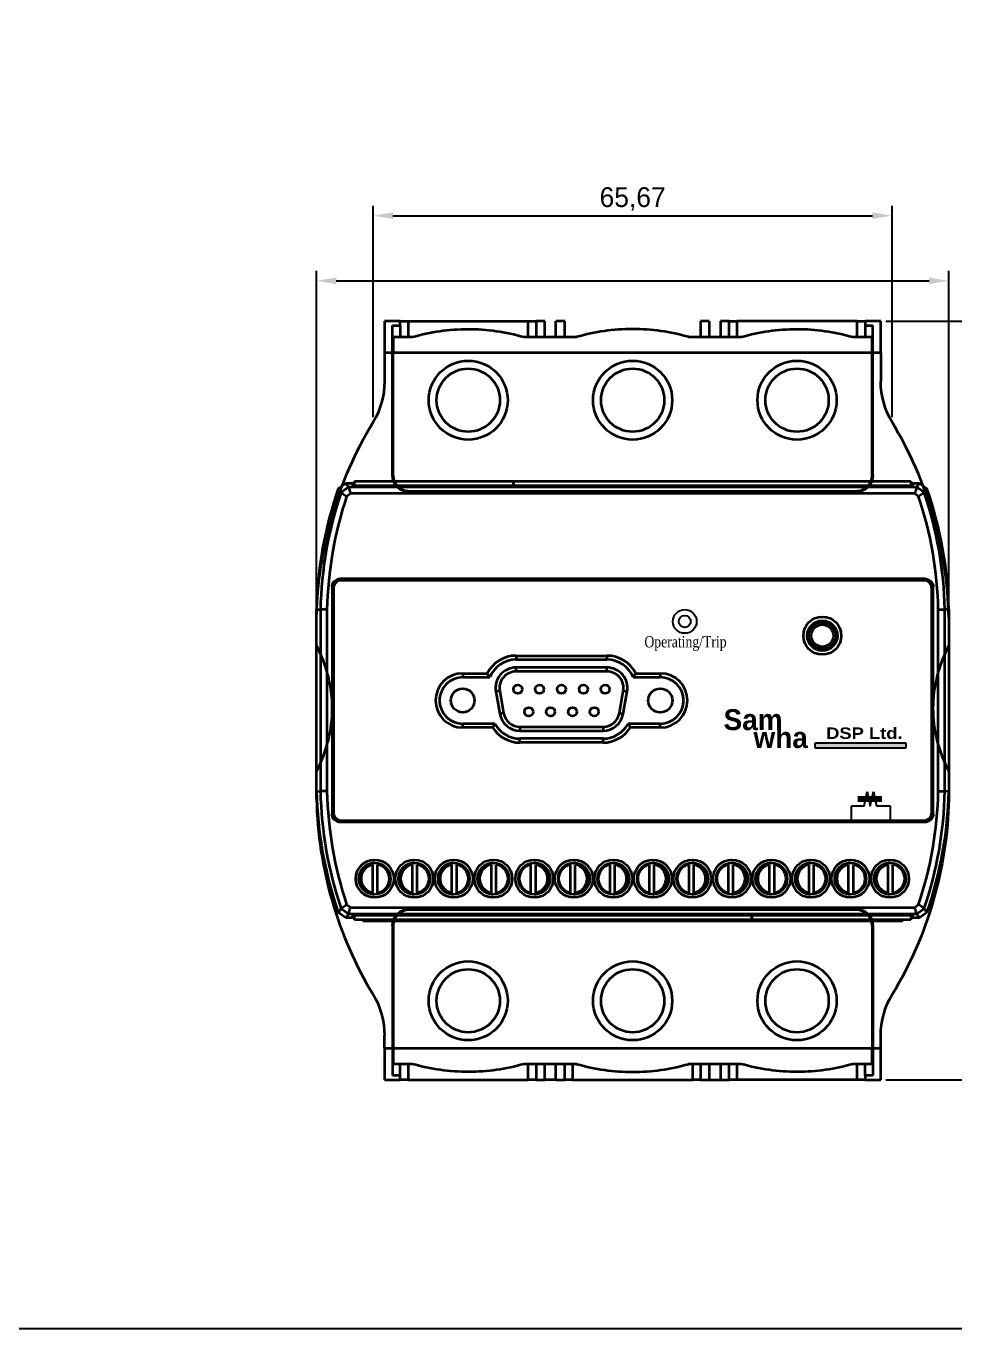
# Model space of a CAD drawing. Header units: millimetres. Extents: x 77 to 917, y 105 to 1108.
# Drawn here: x 497.3 to 614.9, y 428.2 to 593.1 of the extents above; entities that cross this region are included whole.
import ezdxf
from ezdxf.enums import TextEntityAlignment as Align

# ---------------------------------------------------------------- set-up
doc = ezdxf.new("R2010")
doc.units = ezdxf.units.MM
doc.linetypes.add('CENTER', pattern=[2, 1.25, -0.25, 0.25, -0.25])
for name, color, linetype in [('02___PRT_ALL_AXES', 7, 'Continuous'), ('03___PRT_ALL_CURVES', 7, 'Continuous'), ('1', 1, 'CENTER'), ('3', 3, 'Continuous'), ('4', 133, 'Continuous'), ('40', 4, 'Continuous'), ('55', 5, 'Continuous'), ('도면층1', 7, 'Continuous')]:
    doc.layers.add(name, color=color, linetype=linetype)
doc.styles.add('SS', font='batang.ttc', dxfattribs={"width": 0.8})
doc.styles.get("Standard").update_dxf_attribs({"font": 'BareunDotumPro1.ttf'})
doc.dimstyles.new('ISO-25', dxfattribs={"dimtxt": 2.5, "dimasz": 2.5, "dimexe": 1.25, "dimexo": 0.625, "dimtad": 1, "dimtxsty": 'Standard', "dimcen": 2.5, "dimadec": 0, "dimazin": 0, "dimtfac": 1, "dimtmove": 0, "dimatfit": 3, "dimfxl": 0, "dimarcsym": 0})

# ---------------------------------------------------------------- blocks, each defined once
blk = doc.blocks.new('*D12')
at = {"color": 0, "lineweight": -2}
for p, q in [((606.11, 555.72), (629.33, 555.72)), ((628.08, 462.22), (628.08, 553.22)), ((606.11, 459.72), (629.33, 459.72))]:
    blk.add_line(p, q, dxfattribs=at)
at = {"color": 0}
for points in [[(628.5, 553.22), (627.66, 553.22), (628.08, 555.72)], [(627.66, 462.22), (628.5, 462.22), (628.08, 459.72)]]:
    blk.add_solid(points, dxfattribs=at)
at = {"layer": 'Defpoints', "color": 0}
for p in [(605.48, 555.72), (628.08, 555.72), (605.48, 459.72)]:
    blk.add_point(p, dxfattribs=at)
at = {"color": 0, "insert": (626.2, 507.72), "char_height": 2.5, "attachment_point": 5, "rotation": 90}
blk.add_mtext('96', dxfattribs=at)
blk = doc.blocks.new('*D20')
at = {"color": 0, "lineweight": -2}
for p, q in [((541.24, 543.56), (541.24, 570.31)), ((543.74, 569.06), (604.42, 569.06)), ((606.92, 543.56), (606.92, 570.31))]:
    blk.add_line(p, q, dxfattribs=at)
at = {"color": 0}
for points in [[(543.74, 569.48), (543.74, 568.65), (541.24, 569.06)], [(604.42, 568.65), (604.42, 569.48), (606.92, 569.06)]]:
    blk.add_solid(points, dxfattribs=at)
at = {"layer": 'Defpoints', "color": 0}
for p in [(606.92, 569.06), (541.24, 542.94), (606.92, 542.94)]:
    blk.add_point(p, dxfattribs=at)
at = {"color": 0, "insert": (574.08, 571.18), "char_height": 2.5, "attachment_point": 5}
blk.add_mtext('65,67', dxfattribs=at)

msp = doc.modelspace()

# ---------------------------------------------------------------- hatches: boundary and pattern name
msp.add_hatch(color=5).paths.add_polyline_path([(597.157, 501.685), (597.157, 502.338), (608.627, 502.338), (608.627, 501.685)])

# ---------------------------------------------------------------- linework, layer by layer
for p, q in [((534.08, 519.842), (534.08, 562.073)), ((536.58, 560.823), (611.58, 560.823)), ((614.08, 519.842), (614.08, 562.073)), ((602.555, 495.524), (605.589, 495.524)), ((602.555, 495.266), (605.589, 495.266)), ((602.555, 495.007), (605.589, 495.007)), ((603.371, 494.331), (603.761, 496.2)), ((603.761, 496.2), (604.151, 494.331)), ((604.151, 494.331), (604.541, 496.2)), ((604.541, 496.2), (604.931, 494.331)), ((603.371, 494.331), (601.773, 494.331)), ((606.708, 494.331), (604.931, 494.331))]:
    msp.add_line(p, q)
at = {"color": 0, "linetype": 'ByBlock', "lineweight": 35}
for p, q in [((536.841, 534.545), (537.785, 535.217)), ((538.14, 534.721), (537.193, 534.042)), ((537.785, 535.217), (538.89, 535.217)), ((610.021, 534.721), (538.139, 534.721)), ((538.531, 535.217), (538.701, 534.878)), ((609.46, 534.878), (538.701, 534.878)), ((538.89, 535.467), (559.015, 535.467)), ((538.89, 534.878), (538.89, 535.467)), ((559.015, 535.467), (559.015, 534.878)), ((559.018, 535.467), (609.268, 535.467)), ((559.018, 534.878), (559.018, 535.467)), ((609.268, 535.467), (609.268, 534.878)), ((609.268, 535.217), (610.375, 535.217)), ((609.629, 535.217), (609.46, 534.878)), ((610.967, 534.042), (610.021, 534.721)), ((610.375, 535.217), (611.319, 534.545)), ((538.405, 533.893), (537.892, 533.525)), ((609.755, 533.893), (538.405, 533.893)), ((610.268, 533.525), (609.755, 533.893)), ((611.105, 523.091), (537.056, 523.091)), ((537.056, 523.091), (537.08, 523.067)), ((611.08, 523.067), (537.08, 523.067)), ((610.93, 522.917), (537.23, 522.917)), ((611.105, 523.091), (611.08, 523.067)), ((536.056, 522.091), (536.056, 493.342)), ((536.056, 522.091), (536.08, 522.067)), ((536.08, 522.067), (536.08, 493.366)), ((536.23, 521.917), (536.23, 493.517)), ((611.93, 493.517), (611.93, 521.917)), ((612.105, 522.091), (612.08, 522.067)), ((612.08, 493.366), (612.08, 522.067)), ((612.105, 493.342), (612.105, 522.091)), ((534.08, 496.217), (534.08, 519.217)), ((534.08, 519.217), (534.576, 519.211)), ((534.576, 519.211), (534.576, 496.222)), ((535.404, 519.211), (534.576, 519.211)), ((535.404, 519.196), (535.404, 496.237)), ((612.756, 519.211), (613.584, 519.211)), ((612.756, 496.237), (612.756, 519.196)), ((614.08, 519.217), (613.584, 519.211)), ((613.584, 496.222), (613.584, 519.211)), ((614.08, 519.217), (614.08, 496.217)), ((559.33, 513.387), (559.33, 512.887)), ((559.33, 513.387), (570.83, 513.387)), ((559.33, 512.887), (570.83, 512.887)), ((570.83, 513.387), (570.83, 512.887)), ((552.58, 511.152), (552.58, 510.652)), ((552.58, 511.152), (555.679, 511.152)), ((559.33, 511.387), (559.33, 511.887)), ((570.83, 511.887), (559.33, 511.887)), ((570.83, 511.387), (559.33, 511.387)), ((570.83, 511.387), (570.83, 511.887)), ((574.481, 511.152), (577.58, 511.152)), ((577.58, 511.152), (577.58, 510.652)), ((552.58, 510.652), (555.999, 510.652)), ((574.161, 510.652), (577.58, 510.652)), ((557.262, 508.922), (556.77, 508.835)), ((556.77, 508.835), (557.263, 506.035)), ((557.262, 508.922), (557.756, 506.122)), ((572.405, 506.122), (572.898, 508.922)), ((572.897, 506.035), (573.391, 508.835)), ((572.898, 508.922), (573.391, 508.835)), ((552.58, 504.282), (552.58, 504.782)), ((556.653, 504.782), (552.58, 504.782)), ((557.756, 506.122), (557.263, 506.035)), ((572.405, 506.122), (572.897, 506.035)), ((577.58, 504.782), (573.507, 504.782)), ((577.58, 504.282), (577.58, 504.782)), ((556.367, 504.282), (552.58, 504.282)), ((559.824, 504.387), (559.824, 503.887)), ((559.824, 504.387), (570.336, 504.387)), ((559.824, 503.887), (570.336, 503.887)), ((559.824, 502.387), (559.824, 502.887)), ((570.336, 502.887), (559.824, 502.887)), ((570.336, 504.387), (570.336, 503.887)), ((570.336, 502.387), (570.336, 502.887)), ((577.58, 504.282), (573.793, 504.282)), ((570.336, 502.387), (559.824, 502.387)), ((534.08, 496.217), (534.576, 496.222)), ((535.404, 496.222), (534.576, 496.222)), ((612.756, 496.222), (613.584, 496.222)), ((614.08, 496.217), (613.584, 496.222)), ((536.056, 493.342), (536.08, 493.366)), ((612.105, 493.342), (612.08, 493.366)), ((537.056, 492.342), (537.08, 492.367)), ((537.056, 492.342), (611.105, 492.342)), ((537.08, 492.367), (611.08, 492.367)), ((537.23, 492.517), (610.93, 492.517)), ((611.105, 492.342), (611.08, 492.367)), ((541.218, 483.392), (541.218, 486.941)), ((541.818, 483.392), (541.818, 486.941)), ((546.218, 483.392), (546.218, 486.941)), ((546.818, 483.392), (546.818, 486.941)), ((551.218, 483.392), (551.218, 486.941)), ((551.818, 483.392), (551.818, 486.941)), ((556.218, 483.392), (556.218, 486.941)), ((556.818, 483.392), (556.818, 486.941)), ((561.218, 483.392), (561.218, 486.941)), ((561.818, 483.392), (561.818, 486.941)), ((566.218, 483.392), (566.218, 486.941)), ((566.818, 483.392), (566.818, 486.941)), ((571.218, 483.392), (571.218, 486.941)), ((571.818, 483.392), (571.818, 486.941)), ((576.218, 483.392), (576.218, 486.941)), ((576.818, 483.392), (576.818, 486.941)), ((581.218, 483.392), (581.218, 486.941)), ((581.818, 483.392), (581.818, 486.941)), ((586.218, 483.392), (586.218, 486.941)), ((586.818, 483.392), (586.818, 486.941)), ((591.408, 483.392), (591.408, 486.941)), ((592.008, 483.392), (592.008, 486.941)), ((596.408, 483.392), (596.408, 486.941)), ((597.008, 483.392), (597.008, 486.941)), ((601.408, 483.392), (601.408, 486.941)), ((602.008, 483.392), (602.008, 486.941)), ((606.408, 483.392), (606.408, 486.941)), ((607.008, 483.392), (607.008, 486.941)), ((537.892, 481.908), (538.405, 481.54)), ((538.405, 481.54), (609.755, 481.54)), ((609.755, 481.54), (610.268, 481.908)), ((537.785, 480.217), (536.841, 480.888)), ((537.193, 481.391), (538.14, 480.713)), ((538.893, 480.217), (537.785, 480.217)), ((538.139, 480.713), (610.021, 480.713)), ((538.531, 480.217), (538.701, 480.555)), ((538.701, 480.555), (609.46, 480.555)), ((538.893, 479.967), (538.893, 480.555)), ((589.143, 479.967), (538.893, 479.967)), ((539.94, 479.967), (539.943, 479.797)), ((608.217, 479.797), (539.943, 479.797)), ((552.578, 479.797), (552.578, 479.967)), ((589.143, 480.555), (589.143, 479.967)), ((589.145, 479.967), (589.145, 480.555)), ((609.27, 479.967), (589.145, 479.967)), ((595.582, 479.797), (595.582, 479.967)), ((608.22, 479.967), (608.217, 479.797)), ((609.27, 480.555), (609.27, 479.967)), ((610.375, 480.217), (609.27, 480.217)), ((609.629, 480.217), (609.46, 480.555)), ((610.021, 480.713), (610.967, 481.391)), ((611.319, 480.888), (610.375, 480.217))]:
    msp.add_line(p, q, dxfattribs=at)
at = {"color": 5}
for p, q in [((597.157, 502.338), (608.627, 502.338)), ((597.157, 501.685), (597.157, 502.338)), ((608.627, 501.685), (597.157, 501.685)), ((608.627, 502.338), (608.627, 501.685))]:
    msp.add_line(p, q, dxfattribs=at)
at = {"color": 7, "linetype": 'Continuous'}
for p, q in [((601.773, 492.633), (601.773, 494.331)), ((606.708, 492.633), (606.708, 494.331))]:
    msp.add_line(p, q, dxfattribs=at)
msp.add_lwpolyline([(77.374, 1009.23), (917.29, 1009.23), (917.29, 428.192), (77.374, 428.192)], close=True)
at = {"color": 0, "linetype": 'ByBlock', "lineweight": 35}
for centre, radius in [((598.08, 515.917), 2.4), ((598.08, 515.917), 1.9), ((598.08, 515.917), 1.7), ((598.08, 515.917), 1.4), ((559.54, 509.137), 0.55), ((562.31, 509.137), 0.55), ((565.08, 509.137), 0.55), ((567.85, 509.137), 0.55), ((570.62, 509.137), 0.55), ((560.93, 506.297), 0.55), ((563.7, 506.297), 0.55), ((566.46, 506.297), 0.55), ((569.23, 506.297), 0.55), ((541.453, 485.167), 2.4), ((541.453, 485.167), 2), ((546.453, 485.167), 2.4), ((546.453, 485.167), 2), ((551.453, 485.167), 2.4), ((551.453, 485.167), 2), ((556.453, 485.167), 2.4), ((556.453, 485.167), 2), ((561.643, 485.167), 2.4), ((561.643, 485.167), 2), ((566.643, 485.167), 2.4), ((566.643, 485.167), 2), ((571.643, 485.167), 2.4), ((571.643, 485.167), 2), ((576.643, 485.167), 2.4), ((576.643, 485.167), 2), ((581.643, 485.167), 2.4), ((581.643, 485.167), 2), ((586.643, 485.167), 2.4), ((586.643, 485.167), 2), ((591.643, 485.167), 2.4), ((591.643, 485.167), 2), ((596.643, 485.167), 2.4), ((596.643, 485.167), 2), ((601.643, 485.167), 2.4), ((601.643, 485.167), 2), ((606.643, 485.167), 2.4), ((606.643, 485.167), 2)]:
    msp.add_circle(centre, radius, dxfattribs=at)
for centre, radius, start, end in [((584.068, 518.125), 50, 160.82791, 178.74912), ((564.092, 518.125), 50, 1.25088, 19.17209), ((584.068, 518.125), 49.504, 161.24388, 178.74287), ((584.068, 518.125), 48.677, 161.5561, 178.73961), ((564.092, 518.125), 48.677, 1.26039, 18.4439), ((564.092, 518.125), 49.504, 1.25713, 18.75612), ((537.23, 521.917), 1, 90, 180), ((610.93, 521.917), 1, 0, 90), ((559.33, 509.287), 4.1, 90, 152.94355), ((559.33, 509.287), 3.6, 90, 157.71793), ((570.83, 509.287), 4.1, 27.05719, 90), ((570.83, 509.287), 3.6, 22.28207, 90), ((552.58, 507.717), 3.435, 90, 270), ((559.33, 509.287), 2.6, 90, 190), ((559.33, 509.287), 2.1, 90, 190), ((570.83, 509.287), 2.6, 350, 90), ((570.83, 509.287), 2.1, 350, 90), ((577.58, 507.717), 3.435, 270, 90), ((552.58, 507.717), 2.935, 90, 270), ((577.58, 507.717), 2.935, 270, 90), ((559.824, 506.487), 3.6, 208.26896, 270), ((559.824, 506.487), 2.6, 190, 270), ((559.824, 506.487), 2.1, 190, 270), ((570.336, 506.487), 2.1, 270, 350), ((570.336, 506.487), 2.6, 270, 350), ((570.336, 506.487), 3.6, 270, 331.73104), ((559.824, 506.487), 4.1, 212.5345, 270), ((570.336, 506.487), 4.1, 270, 327.4655), ((584.068, 497.308), 50, 181.25088, 199.17209), ((584.068, 497.308), 49.504, 181.25713, 198.75612), ((584.068, 497.308), 48.677, 181.26039, 198.4439), ((564.092, 497.308), 48.677, 341.5561, 358.73961), ((564.092, 497.308), 49.504, 341.24388, 358.74287), ((564.092, 497.308), 50, 340.82791, 358.74912), ((537.23, 493.517), 1, 180, 270), ((610.93, 493.517), 1, 270, 0), ((541.518, 485.167), 1.8, 99.59407, 260.40593), ((541.518, 485.167), 1.8, 279.59407, 80.40593), ((546.518, 485.167), 1.8, 99.59407, 260.40593), ((546.518, 485.167), 1.8, 279.59407, 80.40593), ((551.518, 485.167), 1.8, 99.59407, 260.40593), ((551.518, 485.167), 1.8, 279.59407, 80.40593), ((556.518, 485.167), 1.8, 99.59407, 260.40593), ((556.518, 485.167), 1.8, 279.59407, 80.40593), ((561.518, 485.167), 1.8, 99.59407, 260.40593), ((561.518, 485.167), 1.8, 279.59407, 80.40593), ((566.518, 485.167), 1.8, 99.59407, 260.40593), ((566.518, 485.167), 1.8, 279.59407, 80.40593), ((571.518, 485.167), 1.8, 99.59407, 260.40593), ((571.518, 485.167), 1.8, 279.59407, 80.40593), ((576.518, 485.167), 1.8, 99.59407, 260.40593), ((576.518, 485.167), 1.8, 279.59407, 80.40593), ((581.518, 485.167), 1.8, 99.59407, 260.40593), ((581.518, 485.167), 1.8, 279.59407, 80.40593), ((586.518, 485.167), 1.8, 99.59407, 260.40593), ((586.518, 485.167), 1.8, 279.59407, 80.40593), ((591.708, 485.167), 1.8, 99.59407, 260.40593), ((591.708, 485.167), 1.8, 279.59407, 80.40593), ((596.708, 485.167), 1.8, 99.59407, 260.40593), ((596.708, 485.167), 1.8, 279.59407, 80.40593), ((601.708, 485.167), 1.8, 99.59407, 260.40593), ((601.708, 485.167), 1.8, 279.59407, 80.40593), ((606.708, 485.167), 1.8, 99.59407, 260.40593), ((606.708, 485.167), 1.8, 279.59407, 80.40593)]:
    msp.add_arc(centre, radius, start, end, dxfattribs=at)
for points, knots in [([(537.193, 534.043), (537.159, 534.092), (537.082, 534.201), (536.965, 534.369), (536.882, 534.487), (536.841, 534.545)], [0, 0, 0, 0, 0.18024777, 0.40064801, 0.61349574, 0.61349574, 0.61349574, 0.61349574]), ([(538.139, 534.721), (538.105, 534.769), (538.027, 534.877), (537.909, 535.042), (537.826, 535.159), (537.785, 535.217)], [0, 0, 0, 0, 0.17899192, 0.39786681, 0.60925193, 0.60925193, 0.60925193, 0.60925193]), ([(538.139, 534.721), (538.169, 534.631), (538.215, 534.445), (538.313, 534.172), (538.374, 533.987), (538.405, 533.893)], [0, 0, 0, 0, 0.28287008, 0.57326512, 0.86975369, 0.86975369, 0.86975369, 0.86975369]), ([(610.021, 534.721), (609.991, 534.631), (609.946, 534.445), (609.847, 534.172), (609.786, 533.987), (609.755, 533.893)], [0, 0, 0, 0, 0.28287466, 0.57326965, 0.86975368, 0.86975368, 0.86975368, 0.86975368]), ([(610.021, 534.721), (610.056, 534.769), (610.133, 534.877), (610.251, 535.042), (610.334, 535.159), (610.375, 535.217)], [0, 0, 0, 0, 0.17820854, 0.39708416, 0.60925193, 0.60925193, 0.60925193, 0.60925193]), ([(610.967, 534.043), (611.002, 534.092), (611.078, 534.201), (611.195, 534.368), (611.278, 534.487), (611.319, 534.545)], [0, 0, 0, 0, 0.17945891, 0.39985993, 0.61349574, 0.61349574, 0.61349574, 0.61349574]), ([(537.193, 534.043), (537.268, 533.986), (537.429, 533.883), (537.656, 533.702), (537.813, 533.585), (537.892, 533.525)], [0, 0, 0, 0, 0.28246747, 0.5729897, 0.87011684, 0.87011684, 0.87011684, 0.87011684]), ([(610.967, 534.043), (610.893, 533.986), (610.731, 533.883), (610.504, 533.702), (610.347, 533.585), (610.268, 533.525)], [0, 0, 0, 0, 0.28246279, 0.57298506, 0.87011686, 0.87011686, 0.87011686, 0.87011686]), ([(536.056, 522.091), (536.056, 522.196), (536.089, 522.406), (536.233, 522.689), (536.458, 522.914), (536.741, 523.058), (536.951, 523.091), (537.056, 523.091)], [0, 0, 0, 0, 0.31286, 0.6256693, 0.9384589, 1.2512679, 1.5641278, 1.5641278, 1.5641278, 1.5641278]), ([(537.08, 523.067), (536.976, 523.067), (536.766, 523.033), (536.483, 522.889), (536.258, 522.664), (536.113, 522.381), (536.08, 522.171), (536.08, 522.067)], [0, 0, 0, 0, 0.3128599, 0.6256689, 0.9384586, 1.2512678, 1.5641278, 1.5641278, 1.5641278, 1.5641278]), ([(612.08, 522.067), (612.08, 522.171), (612.047, 522.381), (611.903, 522.664), (611.678, 522.889), (611.395, 523.033), (611.185, 523.067), (611.08, 523.067)], [0, 0, 0, 0, 0.3128599, 0.6256689, 0.9384586, 1.2512678, 1.5641278, 1.5641278, 1.5641278, 1.5641278]), ([(611.105, 523.091), (611.209, 523.091), (611.419, 523.058), (611.702, 522.914), (611.927, 522.689), (612.071, 522.406), (612.105, 522.196), (612.105, 522.091)], [0, 0, 0, 0, 0.31286, 0.6256693, 0.9384589, 1.2512679, 1.5641278, 1.5641278, 1.5641278, 1.5641278]), ([(555.999, 510.652), (555.963, 510.705), (555.891, 510.814), (555.784, 510.981), (555.714, 511.094), (555.679, 511.152)], [0, 0, 0, 0, 0.19415575, 0.39205987, 0.59372276, 0.59372276, 0.59372276, 0.59372276]), ([(574.161, 510.652), (574.197, 510.705), (574.269, 510.814), (574.376, 510.981), (574.446, 511.094), (574.481, 511.152)], [0, 0, 0, 0, 0.19410924, 0.39200941, 0.59371784, 0.59371784, 0.59371784, 0.59371784]), ([(556.653, 504.782), (556.621, 504.728), (556.557, 504.618), (556.461, 504.452), (556.399, 504.339), (556.367, 504.282)], [0, 0, 0, 0, 0.18852858, 0.38053284, 0.57601707, 0.57601707, 0.57601707, 0.57601707]), ([(573.507, 504.782), (573.539, 504.728), (573.604, 504.618), (573.699, 504.452), (573.762, 504.339), (573.793, 504.282)], [0, 0, 0, 0, 0.18852858, 0.38053284, 0.57601707, 0.57601707, 0.57601707, 0.57601707]), ([(537.056, 492.342), (536.951, 492.342), (536.741, 492.375), (536.458, 492.52), (536.233, 492.745), (536.089, 493.028), (536.056, 493.238), (536.056, 493.342)], [0, 0, 0, 0, 0.31286, 0.6256693, 0.9384589, 1.2512679, 1.5641278, 1.5641278, 1.5641278, 1.5641278]), ([(536.08, 493.366), (536.08, 493.262), (536.113, 493.052), (536.258, 492.769), (536.483, 492.544), (536.766, 492.4), (536.976, 492.367), (537.08, 492.367)], [0, 0, 0, 0, 0.3128599, 0.6256689, 0.9384586, 1.2512678, 1.5641278, 1.5641278, 1.5641278, 1.5641278]), ([(611.08, 492.367), (611.185, 492.367), (611.395, 492.4), (611.678, 492.544), (611.903, 492.769), (612.047, 493.052), (612.08, 493.262), (612.08, 493.366)], [0, 0, 0, 0, 0.3128599, 0.6256689, 0.9384586, 1.2512678, 1.5641278, 1.5641278, 1.5641278, 1.5641278]), ([(612.105, 493.342), (612.105, 493.238), (612.071, 493.028), (611.927, 492.745), (611.702, 492.52), (611.419, 492.375), (611.209, 492.342), (611.105, 492.342)], [0, 0, 0, 0, 0.31286, 0.6256693, 0.9384589, 1.2512679, 1.5641278, 1.5641278, 1.5641278, 1.5641278]), ([(537.193, 481.391), (537.268, 481.448), (537.429, 481.55), (537.656, 481.732), (537.813, 481.848), (537.892, 481.908)], [0, 0, 0, 0, 0.28246295, 0.57298523, 0.87011684, 0.87011684, 0.87011684, 0.87011684]), ([(538.139, 480.713), (538.169, 480.802), (538.215, 480.988), (538.313, 481.261), (538.374, 481.447), (538.405, 481.54)], [0, 0, 0, 0, 0.28287466, 0.57326965, 0.86975368, 0.86975368, 0.86975368, 0.86975368]), ([(610.021, 480.713), (609.991, 480.802), (609.946, 480.988), (609.847, 481.261), (609.786, 481.447), (609.755, 481.54)], [0, 0, 0, 0, 0.28287008, 0.57326512, 0.86975369, 0.86975369, 0.86975369, 0.86975369]), ([(610.967, 481.391), (610.893, 481.448), (610.731, 481.55), (610.504, 481.732), (610.347, 481.848), (610.268, 481.908)], [0, 0, 0, 0, 0.28246763, 0.57298986, 0.87011682, 0.87011682, 0.87011682, 0.87011682]), ([(537.193, 481.391), (537.159, 481.342), (537.082, 481.232), (536.965, 481.065), (536.882, 480.946), (536.841, 480.888)], [0, 0, 0, 0, 0.17945891, 0.39985993, 0.61349574, 0.61349574, 0.61349574, 0.61349574]), ([(538.139, 480.713), (538.105, 480.664), (538.028, 480.557), (537.91, 480.391), (537.826, 480.274), (537.785, 480.217)], [0, 0, 0, 0, 0.17820854, 0.39708416, 0.60925193, 0.60925193, 0.60925193, 0.60925193]), ([(610.021, 480.713), (610.056, 480.664), (610.133, 480.556), (610.251, 480.391), (610.334, 480.274), (610.375, 480.217)], [0, 0, 0, 0, 0.17899192, 0.39786681, 0.60925193, 0.60925193, 0.60925193, 0.60925193]), ([(610.967, 481.391), (611.002, 481.341), (611.079, 481.232), (611.196, 481.064), (611.278, 480.946), (611.319, 480.888)], [0, 0, 0, 0, 0.18024777, 0.40064801, 0.61349574, 0.61349574, 0.61349574, 0.61349574])]:
    msp.add_open_spline(points, degree=3, knots=knots, dxfattribs=at)
for points in [[(536.58, 561.24), (536.58, 560.406), (534.08, 560.823)], [(611.58, 561.24), (611.58, 560.406), (614.08, 560.823)]]:
    msp.add_solid(points)
at = {"layer": '02___PRT_ALL_AXES', "color": 0, "linetype": 'ByBlock', "lineweight": 35}
for p, q in [((549.675, 507.344), (549.675, 508.09)), ((580.485, 508.089), (580.485, 507.343))]:
    msp.add_line(p, q, dxfattribs=at)
for centre, radius in [((552.58, 507.717), 1.5), ((577.58, 507.717), 1.525)]:
    msp.add_circle(centre, radius, dxfattribs=at)
for centre, start, end in [((541.518, 485.167), 93.69703, 266.30815), ((546.518, 485.167), 93.69703, 266.30815), ((551.518, 485.167), 93.69703, 266.30815), ((556.518, 485.167), 93.69703, 266.30815), ((561.518, 485.167), 273.69457, 86.30569), ((566.518, 485.167), 273.69457, 86.30569), ((571.518, 485.167), 273.69457, 86.30569), ((576.518, 485.167), 273.69457, 86.30569), ((581.518, 485.167), 273.69457, 86.30569), ((586.518, 485.167), 273.69457, 86.30569), ((591.708, 485.167), 94.22842, 265.77923), ((596.708, 485.167), 94.22842, 265.77923), ((601.708, 485.167), 94.22842, 265.77923), ((606.708, 485.167), 94.22842, 265.77923)]:
    msp.add_arc(centre, 2, start, end, dxfattribs=at)
at = {"layer": '03___PRT_ALL_CURVES', "color": 4, "linetype": 'Continuous'}
msp.add_circle((580.677, 517.717), 0.75, dxfattribs=at)
at = {"layer": '1', "color": 0, "linetype": 'ByBlock', "lineweight": 35}
for centre, radius in [((553.28, 545.717), 5), ((574.08, 545.717), 5), ((594.88, 545.717), 5), ((553.28, 545.717), 4), ((574.08, 545.717), 4), ((594.88, 545.717), 4), ((553.28, 469.717), 5), ((553.28, 469.717), 4), ((574.08, 469.717), 5), ((574.08, 469.717), 4), ((594.88, 469.717), 5), ((594.88, 469.717), 4)]:
    msp.add_circle(centre, radius, dxfattribs=at)
at = {"layer": '3', "color": 0, "linetype": 'ByBlock', "lineweight": 35}
for p, q in [((543.78, 553.717), (546.223, 553.717)), ((543.78, 553.717), (543.78, 551.717)), ((560.338, 553.717), (567.023, 553.717)), ((581.138, 553.717), (587.823, 553.717)), ((601.938, 553.717), (604.38, 553.717)), ((604.38, 551.717), (604.38, 553.717)), ((604.38, 551.717), (543.78, 551.717)), ((543.78, 463.717), (604.38, 463.717)), ((543.78, 463.717), (543.78, 461.717)), ((604.38, 461.717), (604.38, 463.717)), ((546.223, 461.717), (543.78, 461.717)), ((567.023, 461.717), (560.338, 461.717)), ((587.823, 461.717), (581.138, 461.717)), ((604.38, 461.717), (601.938, 461.717))]:
    msp.add_line(p, q, dxfattribs=at)
for points, degree, knots in [([(546.223, 553.717), (548.511, 554.378), (550.833, 554.712), (555.635, 554.721), (558.034, 554.383), (560.338, 553.717)], 3, [0, 0, 0, 0, 0.5, 0.5, 1, 1, 1, 1]), ([(581.138, 553.717), (578.844, 554.38), (576.507, 554.717), (571.648, 554.716), (569.315, 554.38), (567.023, 553.717)], 3, [0, 0, 0, 0, 0.5, 0.5, 1, 1, 1, 1]), ([(587.823, 553.717), (590.111, 554.378), (592.433, 554.712), (597.235, 554.721), (599.634, 554.383), (601.938, 553.717)], 3, [0, 0, 0, 0, 0.5, 0.5, 1, 1, 1, 1]), ([(543.78, 536.217), (543.78, 546.498), (543.78, 551.717)], 1, [0, 0, 0.6633277, 1, 1]), ([(604.38, 536.217), (604.38, 546.498), (604.38, 551.717)], 1, [0, 0, 0.6633277, 1, 1]), ([(543.78, 536.217), (543.78, 536.085), (543.793, 535.955), (543.831, 535.763), (543.847, 535.7), (543.885, 535.574), (543.907, 535.512), (543.983, 535.33), (544.044, 535.215), (544.189, 534.998), (544.273, 534.895), (544.458, 534.711), (544.558, 534.628), (544.722, 534.518), (544.779, 534.484), (544.894, 534.422), (545.012, 534.367), (545.135, 534.323), (545.26, 534.284), (545.324, 534.268), (545.518, 534.23), (545.648, 534.217), (545.78, 534.217)], 3, [0, 0, 0, 0, 0.125, 0.125, 0.1875, 0.1875, 0.25, 0.25, 0.375, 0.375, 0.5, 0.5, 0.625, 0.625, 0.6875, 0.6875, 0.75, 0.8125, 0.8125, 0.875, 0.875, 1, 1, 1, 1]), ([(602.38, 534.217), (602.512, 534.217), (602.642, 534.23), (602.834, 534.268), (602.897, 534.283), (603.023, 534.321), (603.085, 534.344), (603.267, 534.419), (603.381, 534.48), (603.599, 534.625), (603.702, 534.71), (603.886, 534.894), (603.969, 534.995), (604.079, 535.158), (604.113, 535.215), (604.174, 535.331), (604.23, 535.448), (604.274, 535.571), (604.312, 535.696), (604.329, 535.76), (604.367, 535.954), (604.38, 536.085), (604.38, 536.217)], 3, [0, 0, 0, 0, 0.125, 0.125, 0.1875, 0.1875, 0.25, 0.25, 0.375, 0.375, 0.5, 0.5, 0.625, 0.625, 0.6875, 0.6875, 0.75, 0.8125, 0.8125, 0.875, 0.875, 1, 1, 1, 1]), ([(545.78, 481.217), (545.648, 481.217), (545.518, 481.204), (545.327, 481.166), (545.263, 481.15), (545.138, 481.112), (545.075, 481.089), (544.894, 481.014), (544.779, 480.953), (544.562, 480.808), (544.459, 480.724), (544.274, 480.539), (544.191, 480.439), (544.082, 480.275), (544.048, 480.218), (543.986, 480.103), (543.93, 479.985), (543.886, 479.862), (543.848, 479.737), (543.832, 479.673), (543.793, 479.479), (543.78, 479.349), (543.78, 479.217)], 3, [0, 0, 0, 0, 0.125, 0.125, 0.1875, 0.1875, 0.25, 0.25, 0.375, 0.375, 0.5, 0.5, 0.625, 0.625, 0.6875, 0.6875, 0.75, 0.8125, 0.8125, 0.875, 0.875, 1, 1, 1, 1]), ([(604.38, 479.217), (604.38, 479.349), (604.367, 479.479), (604.329, 479.67), (604.313, 479.733), (604.275, 479.859), (604.253, 479.921), (604.178, 480.103), (604.116, 480.218), (603.971, 480.435), (603.887, 480.538), (603.703, 480.723), (603.602, 480.805), (603.438, 480.915), (603.382, 480.949), (603.266, 481.011), (603.148, 481.067), (603.026, 481.111), (602.901, 481.149), (602.837, 481.165), (602.643, 481.204), (602.512, 481.217), (602.38, 481.217)], 3, [0, 0, 0, 0, 0.125, 0.125, 0.1875, 0.1875, 0.25, 0.25, 0.375, 0.375, 0.5, 0.5, 0.625, 0.625, 0.6875, 0.6875, 0.75, 0.8125, 0.8125, 0.875, 0.875, 1, 1, 1, 1]), ([(543.78, 479.217), (543.78, 468.935), (543.78, 463.717)], 1, [0, 0, 0.6633277, 1, 1]), ([(604.38, 479.217), (604.38, 468.935), (604.38, 463.717)], 1, [0, 0, 0.6633277, 1, 1]), ([(560.338, 461.717), (558.049, 461.055), (555.727, 460.721), (550.926, 460.712), (548.526, 461.051), (546.223, 461.717)], 3, [0, 0, 0, 0, 0.5, 0.5, 1, 1, 1, 1]), ([(567.023, 461.717), (569.316, 461.053), (571.653, 460.716), (576.513, 460.717), (578.845, 461.054), (581.138, 461.717)], 3, [0, 0, 0, 0, 0.5, 0.5, 1, 1, 1, 1]), ([(601.938, 461.717), (599.649, 461.055), (597.327, 460.721), (592.526, 460.712), (590.126, 461.051), (587.823, 461.717)], 3, [0, 0, 0, 0, 0.5, 0.5, 1, 1, 1, 1])]:
    msp.add_open_spline(points, degree=degree, knots=knots, dxfattribs=at)
for points in [[(545.78, 534.217), (602.38, 534.217)], [(602.38, 481.217), (545.78, 481.217)]]:
    msp.add_open_spline(points, degree=1, dxfattribs=at)
at = {"layer": '4', "color": 0, "linetype": 'ByBlock', "lineweight": 35}
for p, q in [((534.08, 495.217), (534.08, 498.717)), ((614.08, 498.717), (614.08, 495.217)), ((551.58, 481.317), (551.58, 481.217)), ((561.08, 481.317), (561.08, 481.217)), ((587.08, 481.217), (587.08, 481.317)), ((596.58, 481.217), (596.58, 481.317)), ((543.68, 479.217), (543.68, 463.717)), ((604.48, 479.217), (604.48, 463.717)), ((604.48, 467.717), (604.48, 460.253)), ((542.68, 463.717), (542.68, 465.336)), ((605.48, 463.717), (605.48, 465.336)), ((542.68, 463.717), (543.68, 463.717)), ((542.68, 463.717), (542.68, 459.717)), ((543.68, 463.717), (543.68, 460.253)), ((604.48, 463.717), (605.48, 463.717)), ((605.48, 459.717), (605.48, 463.717)), ((544.68, 460.253), (544.68, 461.717)), ((545.68, 461.717), (545.68, 459.717)), ((560.88, 459.717), (560.88, 461.717)), ((561.88, 461.717), (561.88, 459.717)), ((562.98, 459.717), (562.98, 461.717)), ((564.38, 459.717), (564.38, 461.717)), ((565.48, 459.717), (565.48, 461.717)), ((566.48, 461.717), (566.48, 459.717)), ((581.68, 459.717), (581.68, 461.717)), ((582.68, 461.717), (582.68, 459.717)), ((583.78, 461.717), (583.78, 459.717)), ((585.18, 461.717), (585.18, 459.717)), ((586.28, 459.717), (586.28, 461.717)), ((587.28, 461.717), (587.28, 459.717)), ((602.48, 459.717), (602.48, 461.717)), ((603.48, 460.253), (603.48, 461.717)), ((544.68, 460.253), (543.68, 460.253)), ((544.68, 459.717), (544.68, 460.253)), ((603.48, 460.253), (603.48, 459.717)), ((604.48, 460.253), (603.48, 460.253)), ((542.68, 459.717), (544.68, 459.717)), ((545.68, 459.717), (544.68, 459.717)), ((545.68, 459.717), (560.88, 459.717)), ((561.88, 459.717), (560.88, 459.717)), ((561.88, 459.717), (562.98, 459.717)), ((564.38, 459.717), (562.98, 459.717)), ((564.38, 459.717), (565.48, 459.717)), ((566.48, 459.717), (565.48, 459.717)), ((566.48, 459.717), (581.68, 459.717)), ((582.68, 459.717), (581.68, 459.717)), ((582.68, 459.717), (583.78, 459.717)), ((583.78, 459.717), (585.18, 459.717)), ((585.18, 459.717), (586.28, 459.717)), ((587.28, 459.717), (586.28, 459.717)), ((602.48, 459.717), (587.28, 459.717)), ((603.48, 459.717), (602.48, 459.717)), ((603.48, 459.717), (605.48, 459.717))]:
    msp.add_line(p, q, dxfattribs=at)
msp.add_arc((584.068, 496.308), 50, 181.25088, 211.0777, dxfattribs=at)
at = {"layer": '4', "color": 0, "linetype": 'ByBlock', "lineweight": 35, "extrusion": (0, 0, -1)}
for centre, radius, start, end in [((-564.092, 496.308), 50, 181.25088, 211.0777), ((-545.78, 479.217), 2.1, 0, 90), ((-602.38, 479.217), 2.1, 90, 180), ((-532.68, 465.336), 10, 148.9223, 180), ((-615.48, 465.336), 10, 0, 31.0777)]:
    msp.add_arc(centre, radius, start, end, dxfattribs=at)
at = {"layer": '4', "color": 0, "linetype": 'ByBlock', "lineweight": 35}
for points in [[(534.08, 498.717), (535.414, 501.383), (536.08, 504.05), (536.08, 506.717)], [(612.08, 506.717), (612.08, 504.05), (612.747, 501.383), (614.08, 498.717)], [(552.48, 481.217), (552.48, 481.25), (552.48, 481.283), (552.48, 481.317)], [(560.18, 481.217), (560.18, 481.25), (560.18, 481.283), (560.18, 481.317)], [(587.98, 481.317), (587.98, 481.283), (587.98, 481.25), (587.98, 481.217)], [(595.68, 481.317), (595.68, 481.283), (595.68, 481.25), (595.68, 481.217)]]:
    msp.add_open_spline(points, degree=3, dxfattribs=at)
msp.add_open_spline([(602.38, 481.317), (592.947, 481.317), (583.514, 481.317), (574.08, 481.317), (565.124, 481.317), (556.167, 481.317), (547.211, 481.317), (546.734, 481.317), (546.257, 481.317), (545.78, 481.317)], degree=3, knots=[0, 0, 0, 0, 0.5, 0.5, 0.5, 0.9747244, 0.9747244, 0.9747244, 1, 1, 1, 1], dxfattribs=at)
at = {"layer": '55', "color": 0, "linetype": 'ByBlock', "lineweight": 35}
for p, q in [((544.68, 555.717), (542.68, 555.717)), ((542.68, 555.717), (542.68, 551.717)), ((544.68, 555.181), (544.68, 555.717)), ((544.68, 555.717), (545.68, 555.717)), ((545.68, 555.717), (545.68, 553.717)), ((545.68, 555.717), (560.88, 555.717)), ((560.88, 553.717), (560.88, 555.717)), ((560.88, 555.717), (561.88, 555.717)), ((561.88, 555.717), (561.88, 553.717)), ((562.98, 555.717), (561.88, 555.717)), ((562.98, 553.717), (562.98, 555.717)), ((565.48, 555.717), (564.38, 555.717)), ((564.38, 553.717), (564.38, 555.717)), ((565.48, 553.717), (565.48, 555.717)), ((583.78, 555.717), (582.68, 555.717)), ((582.68, 555.717), (582.68, 553.717)), ((583.78, 555.717), (583.78, 553.717)), ((585.18, 555.717), (585.18, 553.717)), ((586.28, 555.717), (585.18, 555.717)), ((586.28, 553.717), (586.28, 555.717)), ((586.28, 555.717), (587.28, 555.717)), ((587.28, 555.717), (587.28, 553.717)), ((602.48, 555.717), (587.28, 555.717)), ((602.48, 553.717), (602.48, 555.717)), ((602.48, 555.717), (603.48, 555.717)), ((603.48, 555.717), (603.48, 555.181)), ((605.48, 555.717), (603.48, 555.717)), ((605.48, 551.717), (605.48, 555.717)), ((543.68, 555.181), (544.68, 555.181)), ((543.68, 547.717), (543.68, 555.181)), ((544.68, 555.181), (544.68, 553.716)), ((603.48, 555.181), (604.48, 555.181)), ((603.48, 555.181), (603.48, 553.716)), ((604.48, 551.717), (604.48, 555.181)), ((542.68, 551.717), (542.68, 548.097)), ((543.68, 551.717), (542.68, 551.717)), ((543.68, 536.217), (543.68, 551.717)), ((605.48, 551.717), (604.48, 551.717)), ((604.48, 536.217), (604.48, 551.717)), ((605.48, 551.717), (605.48, 548.097)), ((544.5, 534.717), (544.31, 534.717)), ((551.58, 534.117), (551.58, 534.217)), ((561.08, 534.117), (561.08, 534.217)), ((587.08, 534.117), (587.08, 534.217)), ((596.58, 534.117), (596.58, 534.217)), ((603.85, 534.717), (603.685, 534.717)), ((545.78, 534.117), (602.38, 534.117)), ((534.08, 514.717), (534.08, 518.217)), ((614.08, 518.217), (614.08, 514.717))]:
    msp.add_line(p, q, dxfattribs=at)
at = {"layer": '55', "color": 0, "linetype": 'ByBlock', "lineweight": 35, "extrusion": (0, 0, -1)}
for centre, radius, start, end in [((-532.68, 548.097), 10, 180, 211.0777), ((-615.48, 548.097), 10, 328.9223, 0), ((-584.068, 517.125), 50, 1.25088, 31.0777), ((-545.78, 536.217), 2.1, 270, 0), ((-602.38, 536.217), 2.1, 180, 270)]:
    msp.add_arc(centre, radius, start, end, dxfattribs=at)
at = {"layer": '55', "color": 0, "linetype": 'ByBlock', "lineweight": 35}
msp.add_arc((564.092, 517.125), 50, 1.25088, 31.0777, dxfattribs=at)
for points in [[(547.496, 534.217), (547.495, 534.183), (547.494, 534.15), (547.494, 534.117)], [(552.48, 534.117), (552.48, 534.15), (552.48, 534.183), (552.48, 534.217)], [(560.18, 534.117), (560.18, 534.15), (560.18, 534.183), (560.18, 534.217)], [(587.98, 534.117), (587.98, 534.15), (587.98, 534.183), (587.98, 534.217)], [(595.68, 534.117), (595.68, 534.15), (595.68, 534.183), (595.68, 534.217)], [(600.667, 534.117), (600.666, 534.15), (600.665, 534.183), (600.665, 534.217)], [(536.08, 506.717), (536.08, 509.383), (535.414, 512.05), (534.08, 514.717)], [(614.08, 514.717), (612.747, 512.05), (612.08, 509.383), (612.08, 506.717)]]:
    msp.add_open_spline(points, degree=3, dxfattribs=at)
at = {"layer": '도면층1'}
msp.add_circle((580.677, 517.717), 1.5, dxfattribs=at)

# ---------------------------------------------------------------- texts
at = {"color": 20, "insert": (585.582, 506.614), "char_height": 2.646, "width": 9.50854, "attachment_point": 1}
msp.add_mtext('{\\fPump Demi Bold LET|b0|i0|c0|p2;Sam}', dxfattribs=at)
at = {"color": 5, "insert": (589.37, 504.35), "char_height": 2.646, "width": 9.50854, "attachment_point": 1}
msp.add_mtext('{\\fPump Demi Bold LET|b0|i0|c0|p2;wha}', dxfattribs=at)
at = {"color": 0, "insert": (598.563, 504.304), "char_height": 1.45133, "width": 10.0641, "attachment_point": 1}
msp.add_mtext('{\\fArial Black|b0|i0|c0|p34;DSP Ltd.}', dxfattribs=at)
at = {"layer": '40', "color": 0, "style": 'SS', "width": 0.8}
msp.add_text('Operating/Trip', height=1.4352, dxfattribs=at).set_placement((580.769, 514.435), align=Align.CENTER)

# ---------------------------------------------------------------- dimensions: what is measured, and where the dimension line sits
dim = msp.add_linear_dim(base=(606.915, 569.065), p1=(541.245, 542.935), p2=(606.915, 542.935), dimstyle='ISO-25')
dim.commit()
dim.dimension.update_dxf_attribs({"geometry": '*D20', "text_midpoint": (574.08, 571.178)})
dim = msp.add_linear_dim(base=(628.08, 555.717), p1=(605.48, 459.717), p2=(605.48, 555.717), angle=90, dimstyle='ISO-25', override={"dimfxl": 3})
dim.commit()
dim.dimension.update_dxf_attribs({"geometry": '*D12', "text_midpoint": (626.205, 507.717)})

doc.saveas('drawing.dxf')
